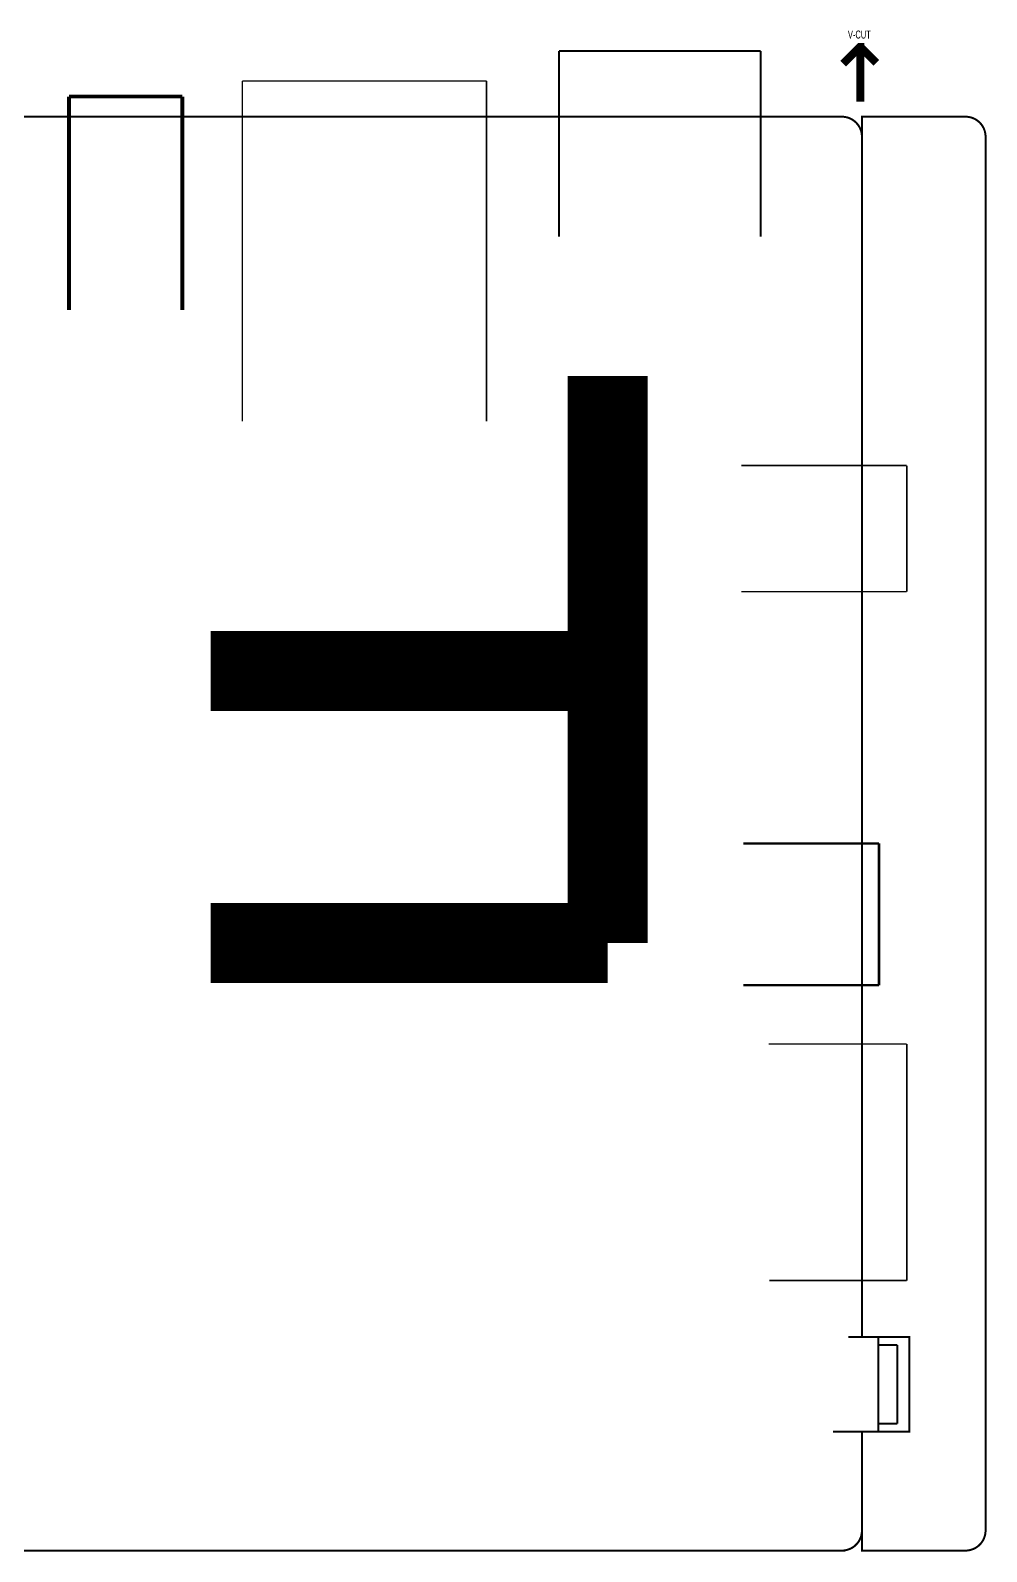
# Model space of a CAD drawing. Extents: x -74 to 86, y -71 to 30.
# Drawn here: x 25.6 to 86.3, y -67.1 to 29.4 of the extents above; entities that cross this region are included whole.
import ezdxf

# ---------------------------------------------------------------- set-up
doc = ezdxf.new("R2010")
doc.units = 0
doc.layers.add('BG_OUTLINE', color=3, linetype='CONTINUOUS')
doc.layers.add('PG_SILKSCREEN_TOP', color=6, linetype='CONTINUOUS')

msp = doc.modelspace()

# ---------------------------------------------------------------- linework, layer by layer
at = {"layer": 'BG_OUTLINE'}
for points, const_width in [([(78.252574, 24.876506), (78.252574, 28.356306), (78.227174, 28.356306), (77.160374, 27.289506)], 0.508), ([(78.252574, 28.356306), (79.268574, 27.340306)], 0.508), ([(23.921974, 23.928578), (77.134974, 23.928578)], 0.127), ([(78.354174, 22.658578), (78.354174, -53.541676)], 0.127), ([(62.225174, -28.514294), (62.225174, 7.477506)], 5.08), ([(37.028374, -11.242294), (62.225174, -11.242294)], 5.08), ([(37.028374, -28.514294), (62.225174, -28.514294)], 5.08), ([(78.357222, -59.525154), (81.356454, -59.525154), (81.356454, -53.522118), (81.354676, -53.522118), (81.354676, -53.525674), (78.355444, -53.525674), (78.355444, -53.247036)], 0.127), ([(77.287374, -67.071494), (23.921974, -67.071494)], 0.127)]:
    msp.add_lwpolyline(points, dxfattribs=dict(at, const_width=const_width))
at = {"layer": 'BG_OUTLINE', "const_width": 0.127}
for points in [[(77.084174, 23.928578, -0.414214), (78.354174, 22.658578), (78.354174, 23.928578), (84.930742, 23.928578, -0.414214), (86.200742, 22.658578), (86.200742, -65.801494, -0.414214), (84.930742, -67.071494), (78.354174, -67.071494), (78.354174, -59.51855)], [(77.084174, -67.071494, 0.414214), (78.354174, -65.801494)]]:
    msp.add_lwpolyline(points, format="xyb", dxfattribs=at)
at = {"layer": 'PG_SILKSCREEN_TOP'}
for points, const_width in [([(59.125104, 16.323818), (59.125104, 28.101798)], 0.12954), ([(59.125104, 16.323818), (59.125104, 28.101798)], 0.12954), ([(59.125104, 28.101798), (71.924164, 28.101798)], 0.12954), ([(59.125104, 28.101798), (71.924164, 28.101798)], 0.12954), ([(71.924164, 28.101798), (71.924164, 16.323818)], 0.12954), ([(71.924164, 28.101798), (71.924164, 16.323818)], 0.09906), ([(39.03472, 26.196798), (39.03472, 4.596638)], 0.09906), ([(54.5338, 26.196798), (39.03472, 26.196798)], 0.09906), ([(54.5338, 4.596638), (54.5338, 26.196798)], 0.09906), ([(28.03017, 11.662664), (28.03017, 25.211024)], 0.24892), ([(28.03017, 25.211024), (35.22853, 25.211024)], 0.24892), ([(35.22853, 25.211024), (35.22853, 11.662664)], 0.24892), ([(81.200752, 1.786636), (70.7009, 1.786636)], 0.100076), ([(81.200752, -6.213348), (81.200752, 1.786636)], 0.100076), ([(70.7009, -6.213348), (81.200752, -6.213348)], 0.100076), ([(70.838314, -22.188932), (79.438754, -22.188932)], 0.14986), ([(79.438754, -22.188932), (79.438754, -31.190692)], 0.14986), ([(79.438754, -31.190692), (70.838314, -31.190692)], 0.14986), ([(72.430132, -34.92373), (81.200752, -34.92373)], 0.09906), ([(81.200752, -34.92373), (81.200752, -49.93513)], 0.09906), ([(81.200752, -49.93513), (72.480932, -49.93513)], 0.09906), ([(79.398622, -53.525674), (77.497686, -53.525674)], 0.127), ([(79.398622, -53.525674), (79.398622, -59.525662)], 0.127), ([(79.398622, -54.0258), (79.398622, -59.025536)], 0.127), ([(80.598518, -54.0258), (79.398622, -54.0258)], 0.127), ([(80.598518, -59.025536), (80.598518, -54.0258)], 0.127), ([(79.398622, -59.525662), (76.528676, -59.525662)], 0.127), ([(79.398622, -59.025536), (80.598518, -59.025536)], 0.127)]:
    msp.add_lwpolyline(points, dxfattribs=dict(at, const_width=const_width))

# ---------------------------------------------------------------- texts
at = {"layer": 'BG_OUTLINE', "width": 0.7}
msp.add_text('V-CUT', height=0.508, dxfattribs=at).set_placement((77.465174, 28.889706))

doc.saveas('drawing.dxf')
